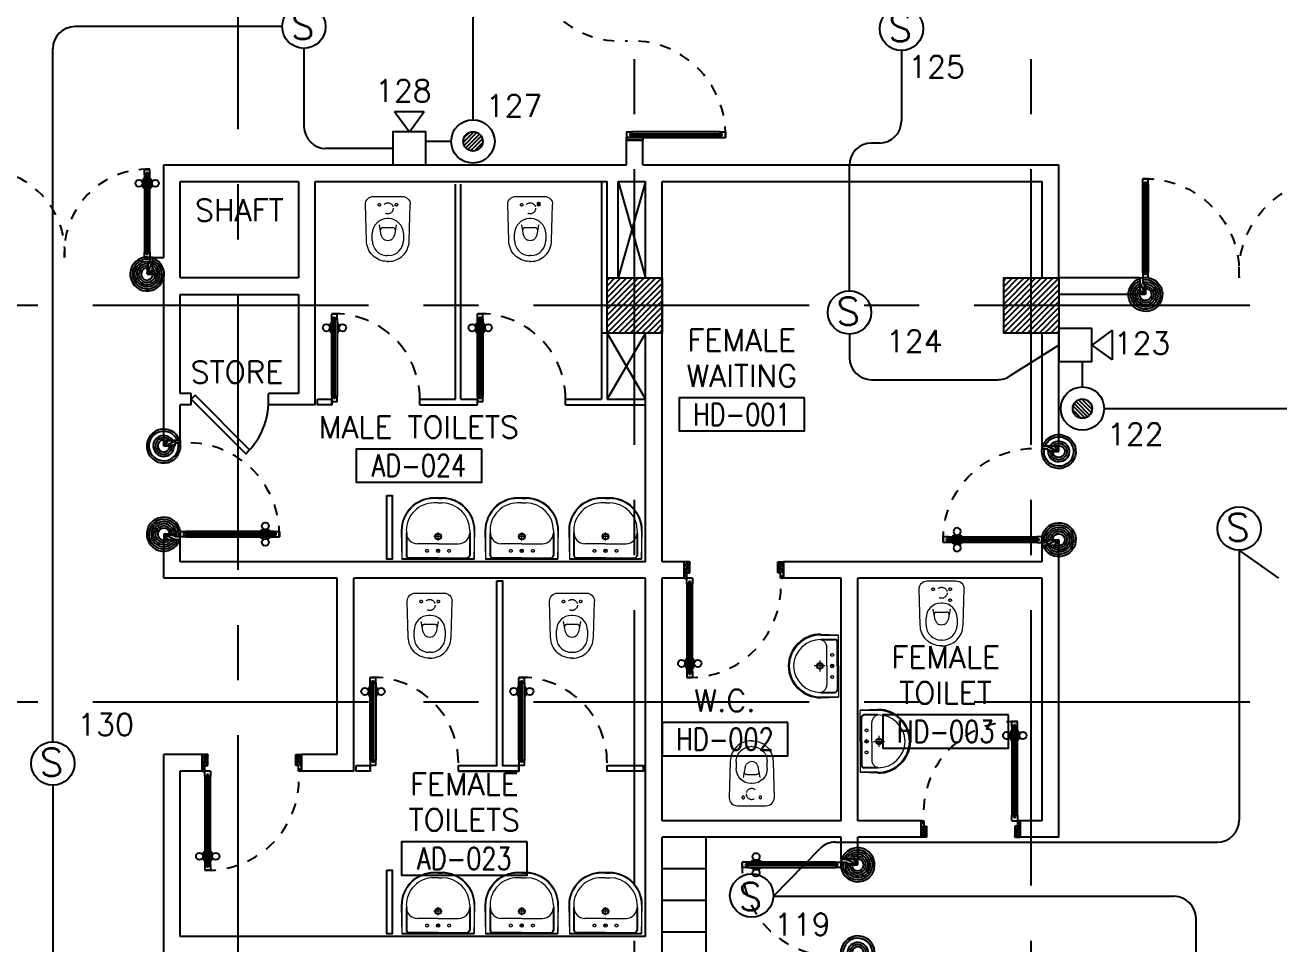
# Model space of a CAD drawing. Extents: x 0 to 93.3, y -13.5 to 76.8.
# Drawn here: x 57.49 to 68.87, y 14.01 to 22.34 of the extents above; entities that cross this region are included whole.
import ezdxf
from ezdxf.enums import TextEntityAlignment as Align

# ---------------------------------------------------------------- set-up
doc = ezdxf.new("R2010")
doc.units = 0
doc.header["$MEASUREMENT"] = 0
for name, pattern in [('CENTERX2', [4, 2.5, -0.5, 0.5, -0.5]), ('DASHED', [0.75, 0.5, -0.25]), ('HIDDEN', [0.375, 0.25, -0.125]), ('HIDDEN2', [0.1875, 0.125, -0.0625])]:
    doc.linetypes.add(name, pattern=pattern)
doc.layers.get('0').update_dxf_attribs({"color": 11, "linetype": 'CONTINUOUS'})
for name, color, linetype in [('A-JEERI', 11, 'CONTINUOUS'), ('AXES', 11, 'CENTERX2'), ('COL', 11, 'CONTINUOUS'), ('DIM', 11, 'CONTINUOUS'), ('DOOR', 11, 'CONTINUOUS'), ('DOOR-DIM', 11, 'CONTINUOUS'), ('E-FIRE', 4, 'CONTINUOUS'), ('E-WIRE', 4, 'CONTINUOUS'), ('EJ', 11, 'CONTINUOUS'), ('FIX', 11, 'CONTINUOUS'), ('HAT', 11, 'CONTINUOUS'), ('Locker', 11, 'CONTINUOUS'), ('PART', 11, 'CONTINUOUS'), ('RM-BOX', 11, 'CONTINUOUS'), ('RM-NAME', 11, 'CONTINUOUS'), ('RM-NO', 11, 'CONTINUOUS'), ('SHAFT', 11, 'CONTINUOUS'), ('TEXT', 11, 'CONTINUOUS'), ('WALL', 11, 'CONTINUOUS')]:
    doc.layers.add(name, color=color, linetype=linetype)
doc.styles.add('ROMANS', font='ROMANS.shx', dxfattribs={"width": 0.6})

# ---------------------------------------------------------------- blocks, each defined once
blk = doc.blocks.new('WC')
at = {"layer": 'FIX', "lineweight": 20}
for p, q in [((475, 141), (538, 141)), ((339, 5), (339, -5)), ((395, 76), (490, 60)), ((534, 24), (540, 0)), ((540, 0), (534, -24)), ((674, 5), (674, -5)), ((490, -60), (395, -76)), ((213, -204), (210, -204)), ((538, -141), (475, -141))]:
    blk.add_line(p, q, dxfattribs=at)
at = {"layer": 'FIX', "linetype": 'Continuous', "lineweight": 20}
blk.add_line((420, -47), (420, 45), dxfattribs=at)
at = {"layer": 'FIX', "lineweight": 20}
for points in [[(210, -204, -0.414214), (137, -131), (137, 0), (137, 131, -0.414214), (210, 204)], [(727, -5), (727, 5, 0.414214), (538, 194), (210, 204)], [(727, 5), (727, -5, -0.414214), (538, -194), (210, -204)]]:
    blk.add_lwpolyline(points, format="xyb", dxfattribs=at)
at = {"layer": 'FIX', "linetype": 'HIDDEN2', "lineweight": 20, "ltscale": 0.3}
blk.add_circle((245, 0), 49.8, dxfattribs=at)
at = {"layer": 'FIX', "linetype": 'HIDDEN', "lineweight": 20, "ltscale": 0.05}
for centre in [(213, 78), (213, -77)]:
    blk.add_circle(centre, 11.6, dxfattribs=at)
at = {"layer": 'FIX', "lineweight": 20}
for centre, radius, start, end in [((475, 5), 136, 90, 180), ((538, 5), 136, 360, 90), ((464, -18), 82, 51.0758, 71.504), ((473, -7), 68.2, 27.1532, 51.0758), ((475, -5), 136, 180, 270), ((464, 18), 82, 288.496, 308.9242), ((473, 7), 68.2, 308.9242, 332.8468), ((538, -5), 136, 270, 0)]:
    blk.add_arc(centre, radius, start, end, dxfattribs=at)
at = {"layer": 'FIX', "linetype": 'Continuous', "lineweight": 20}
for centre, start, end in [((443, 46), 88.3879, 182.3338), ((442, -46), 177.6662, 271.6121)]:
    blk.add_arc(centre, 22.3, start, end, dxfattribs=at)
blk = doc.blocks.new('A$C5C1537D1')
at = {"layer": 'DOOR', "color": 0, "linetype": 'ByBlock'}
for p, q in [((25, 900), (25, 950)), ((75, 950), (25, 950)), ((25, 950), (75, 950)), ((42, 900), (42, 920)), ((42, 920), (58, 920)), ((58, 900), (58, 920)), ((75, 900), (75, 950)), ((1525, 900), (1525, 950)), ((1525, 950), (1575, 950)), ((1575, 950), (1525, 950)), ((1542, 900), (1542, 920)), ((1558, 920), (1542, 920)), ((1558, 900), (1558, 920)), ((1575, 900), (1575, 950)), ((25, 900), (42, 900)), ((58, 900), (75, 900)), ((1509, 855), (1509, 790)), ((1518, 855), (1509, 855)), ((1518, 778), (1518, 868)), ((1525, 868), (1518, 868)), ((1518, 855), (1518, 790)), ((1542, 900), (1525, 900)), ((1575, 900), (1558, 900)), ((1575, 868), (1582, 868)), ((1582, 778), (1582, 868)), ((1582, 855), (1582, 790)), ((1582, 855), (1591, 855)), ((1591, 855), (1591, 790)), ((1518, 790), (1509, 790)), ((1525, 778), (1518, 778)), ((1575, 778), (1582, 778)), ((1582, 790), (1591, 790)), ((0, 150), (25, 150)), ((0, 0), (0, 150)), ((25, 200), (25, 150)), ((42, 200), (25, 200)), ((25, 150), (25, 100)), ((75, 150), (25, 150)), ((42, 180), (42, 200)), ((58, 180), (42, 180)), ((58, 200), (58, 180)), ((75, 200), (58, 200)), ((75, 150), (75, 200)), ((1525, 150), (1525, 200)), ((1525, 200), (1542, 200)), ((1525, 150), (1575, 150)), ((1542, 200), (1542, 180)), ((1542, 180), (1558, 180)), ((1558, 180), (1558, 200)), ((1558, 200), (1575, 200)), ((1575, 200), (1575, 150)), ((1575, 150), (1575, 100)), ((1600, 150), (1575, 150)), ((1600, 0), (1600, 150)), ((50, 0), (0, 0)), ((25, 100), (50, 100)), ((50, 100), (50, 0)), ((1575, 100), (1550, 100)), ((1550, 100), (1550, 0)), ((1550, 0), (1600, 0))]:
    blk.add_line(p, q, dxfattribs=at)
at = {"layer": 'DOOR', "linetype": 'ByBlock'}
for p, q in [((25, 200), (25, 900)), ((42, 200), (42, 900)), ((58, 200), (58, 900)), ((75, 900), (75, 200)), ((1525, 900), (1525, 200)), ((1542, 200), (1542, 900)), ((1558, 200), (1558, 900)), ((1575, 200), (1575, 900))]:
    blk.add_line(p, q, dxfattribs=at)
at = {"layer": 'DOOR', "color": 9, "linetype": 'ByBlock'}
for p, q in [((50, 0), (0, 114)), ((50, 0), (0, 40)), ((50, 0), (37, 100)), ((1550, 0), (1600, 114)), ((1550, 0), (1563, 100)), ((1550, 0), (1600, 40))]:
    blk.add_line(p, q, dxfattribs=at)
at = {"layer": 'DOOR', "color": 0, "linetype": 'ByBlock'}
for centre in [(1476, 823), (1624, 823)]:
    blk.add_circle(centre, 32.4, dxfattribs=at)
at = {"layer": 'DOOR', "linetype": 'HIDDEN', "ltscale": 0.5}
for centre, start, end in [((50, 199), 356.2751, 91.9062), ((1550, 199), 88.0938, 183.7249)]:
    blk.add_arc(centre, 752, start, end, dxfattribs=at)
at = {"layer": 'DOOR', "color": 9, "linetype": 'ByBlock'}
for centre, radius, start, end in [((50, 0), 154, 103.7142, 108.8947), ((50, 0), 134, 100.72, 111.8402), ((1550, 0), 134, 68.1598, 79.28), ((1550, 0), 154, 71.1053, 76.2858), ((50, 0), 114, 102.6226, 115.9162), ((50, 0), 94.4, 90, 121.9818), ((50, 0), 74.4, 90, 132.2236), ((50, 0), 54.4, 90, 156.7926), ((50, 0), 34.4, 90, 180), ((50, 0), 14.4, 90, 180), ((1550, 0), 94.4, 58.0182, 90), ((1550, 0), 74.4, 47.7764, 90), ((1550, 0), 54.4, 23.2074, 90), ((1550, 0), 34.4, 0, 90), ((1550, 0), 14.4, 0, 90), ((1550, 0), 114, 64.0838, 77.3774)]:
    blk.add_arc(centre, radius, start, end, dxfattribs=at)
at = {"layer": 'WALL', "linetype": 'ByBlock'}
for p, q in [((0, 150), (0, 0)), ((1600, 150), (1600, 0))]:
    blk.add_line(p, q, dxfattribs=at)
blk = doc.blocks.new('DOOR90')
at = {"layer": 'DOOR', "color": 7, "linetype": 'ByBlock'}
for p, q in [((-150, 0), (0, 0)), ((-150, 0), (-150, -25)), ((0, -50), (-114, 0)), ((0, -50), (-40, 0)), ((0, -50), (0, 0)), ((-1000, -25), (-1050, -25)), ((-1050, -75), (-1050, -25)), ((-1050, -25), (-1050, -75)), ((-1000, -75), (-1050, -75)), ((-1000, -42), (-1020, -42)), ((-1020, -42), (-1020, -58)), ((-1000, -58), (-1020, -58)), ((-1000, -25), (-1000, -42)), ((-1000, -58), (-1000, -75)), ((-878, -18), (-968, -18)), ((-968, -25), (-968, -18)), ((-968, -75), (-968, -82)), ((-878, -82), (-968, -82)), ((-955, -9), (-890, -9)), ((-955, -18), (-955, -9)), ((-955, -18), (-890, -18)), ((-955, -82), (-890, -82)), ((-955, -82), (-955, -91)), ((-955, -91), (-890, -91)), ((-890, -18), (-890, -9)), ((-890, -82), (-890, -91)), ((-878, -25), (-878, -18)), ((-878, -75), (-878, -82)), ((-200, -25), (-150, -25)), ((-200, -42), (-200, -25)), ((-180, -42), (-200, -42)), ((-200, -58), (-180, -58)), ((-200, -75), (-200, -58)), ((-150, -75), (-200, -75)), ((-180, -58), (-180, -42)), ((-150, -25), (-100, -25)), ((-150, -75), (-150, -25)), ((-100, -25), (-100, -50)), ((0, -50), (-100, -37)), ((-100, -50), (0, -50)), ((-150, -875), (-100, -875)), ((-150, -900), (-150, -875)), ((-150, -900), (0, -900)), ((0, -900), (-150, -900)), ((0, -850), (-114, -900)), ((-100, -875), (-100, -850)), ((0, -850), (-100, -863)), ((-100, -850), (0, -850)), ((0, -850), (-40, -900)), ((0, -850), (0, -900))]:
    blk.add_line(p, q, dxfattribs=at)
at = {"layer": 'DOOR', "linetype": 'ByBlock'}
for p, q in [((-200, -25), (-1000, -25)), ((-200, -42), (-1000, -42)), ((-200, -58), (-1000, -58)), ((-1000, -75), (-200, -75))]:
    blk.add_line(p, q, dxfattribs=at)
at = {"layer": 'DOOR', "color": 7, "linetype": 'ByBlock'}
for centre in [(-923, 24), (-923, -124)]:
    blk.add_circle(centre, 32.4, dxfattribs=at)
for centre, radius, start, end in [((0, -50), 154, 161.1053, 166.2858), ((0, -50), 94.4, 148.0182, 180), ((0, -50), 134, 158.1598, 169.28), ((0, -50), 114, 154.0838, 167.3774), ((0, -50), 74.4, 137.7764, 180), ((0, -50), 54.4, 113.2074, 180), ((0, -50), 34.4, 90, 180), ((0, -50), 14.4, 90, 180), ((0, -850), 154, 193.7142, 198.8947), ((0, -850), 134, 190.72, 201.8402), ((0, -850), 94.4, 180, 211.9818), ((0, -850), 74.4, 180, 222.2236), ((0, -850), 54.4, 180, 246.7926), ((0, -850), 34.4, 180, 270), ((0, -850), 14.4, 180, 270)]:
    blk.add_arc(centre, radius, start, end, dxfattribs=at)
at = {"layer": 'DOOR', "linetype": 'HIDDEN', "ltscale": 0.5}
blk.add_arc((-222, -50), 828, 178.2701, 275.003, dxfattribs=at)
blk = doc.blocks.new('RM2')
at = {"layer": 'RM-NAME', "style": 'ROMANS'}
blk.add_text('SHAFT', height=200, dxfattribs=at).set_placement((0, 0), align=Align.MIDDLE)
blk = doc.blocks.new('A$C272A55A0')
at = {"layer": 'DOOR', "color": 0, "linetype": 'ByBlock'}
for p, q in [((0, 900), (0, 1050)), ((50, 1050), (0, 1050)), ((50, 950), (50, 1050)), ((1750, 950), (1750, 1050)), ((1750, 1050), (1800, 1050)), ((1800, 1050), (1800, 900)), ((25, 950), (50, 950)), ((25, 900), (25, 950)), ((1775, 950), (1750, 950)), ((1775, 900), (1775, 950)), ((0, 900), (25, 900)), ((75, 900), (25, 900)), ((25, 850), (25, 900)), ((42, 850), (25, 850)), ((58, 870), (42, 870)), ((42, 870), (42, 850)), ((58, 850), (58, 870)), ((75, 850), (58, 850)), ((75, 900), (75, 850)), ((1725, 900), (1775, 900)), ((1725, 900), (1725, 850)), ((1725, 850), (1742, 850)), ((1742, 870), (1758, 870)), ((1742, 850), (1742, 870)), ((1758, 870), (1758, 850)), ((1758, 850), (1775, 850)), ((1800, 900), (1775, 900)), ((1775, 850), (1775, 900)), ((1718, 160), (1709, 160)), ((1709, 95), (1709, 160)), ((1725, 173), (1718, 173)), ((1718, 173), (1718, 83)), ((1718, 95), (1718, 160)), ((1775, 173), (1782, 173)), ((1782, 173), (1782, 83)), ((1782, 160), (1791, 160)), ((1782, 95), (1782, 160)), ((1791, 95), (1791, 160)), ((25, 50), (42, 50)), ((25, 50), (25, 0)), ((25, 0), (75, 0)), ((75, 0), (25, 0)), ((42, 50), (42, 30)), ((42, 30), (58, 30)), ((58, 50), (75, 50)), ((58, 50), (58, 30)), ((75, 50), (75, 0)), ((1718, 95), (1709, 95)), ((1725, 83), (1718, 83)), ((1742, 50), (1725, 50)), ((1725, 50), (1725, 0)), ((1775, 0), (1725, 0)), ((1725, 0), (1775, 0)), ((1742, 50), (1742, 30)), ((1758, 30), (1742, 30)), ((1775, 50), (1758, 50)), ((1758, 50), (1758, 30)), ((1775, 83), (1782, 83)), ((1775, 50), (1775, 0)), ((1782, 95), (1791, 95))]:
    blk.add_line(p, q, dxfattribs=at)
at = {"layer": 'DOOR', "color": 9, "linetype": 'ByBlock'}
for p, q in [((50, 1050), (0, 1010)), ((50, 1050), (0, 937)), ((50, 1050), (37, 950)), ((1750, 1050), (1800, 1010)), ((1750, 1050), (1800, 937)), ((1750, 1050), (1763, 950))]:
    blk.add_line(p, q, dxfattribs=at)
at = {"layer": 'DOOR', "linetype": 'ByBlock'}
for p, q in [((25, 850), (25, 50)), ((42, 850), (42, 50)), ((58, 850), (58, 50)), ((75, 50), (75, 850)), ((1725, 50), (1725, 850)), ((1742, 850), (1742, 50)), ((1758, 850), (1758, 50)), ((1775, 850), (1775, 50))]:
    blk.add_line(p, q, dxfattribs=at)
at = {"layer": 'DOOR', "color": 0, "linetype": 'ByBlock'}
for centre in [(1676, 128), (1824, 128)]:
    blk.add_circle(centre, 32.4, dxfattribs=at)
at = {"layer": 'DOOR', "color": 9, "linetype": 'ByBlock'}
for centre, radius, start, end in [((50, 1050), 54.4, 203.2074, 270), ((50, 1050), 34.4, 180, 270), ((50, 1050), 14.4, 180, 270), ((1750, 1050), 14.4, 270, 0), ((1750, 1050), 34.4, 270, 0), ((1750, 1050), 54.4, 270, 336.7926), ((50, 1050), 74.4, 227.7764, 270), ((50, 1050), 94.4, 238.0182, 270), ((50, 1050), 114, 244.0838, 257.3774), ((50, 1050), 134, 248.1598, 259.28), ((1750, 1050), 74.4, 270, 312.2236), ((1750, 1050), 94.4, 270, 301.9818), ((1750, 1050), 114, 282.6226, 295.9162), ((1750, 1050), 134, 280.72, 291.8402), ((50, 1050), 154, 251.1053, 256.2858), ((1750, 1050), 154, 283.7142, 288.8947)]:
    blk.add_arc(centre, radius, start, end, dxfattribs=at)
at = {"layer": 'DOOR', "linetype": 'HIDDEN', "ltscale": 0.5}
for centre, start, end in [((50, 851), 268.3174, 3.2965), ((1750, 851), 176.7035, 271.6826)]:
    blk.add_arc(centre, 851, start, end, dxfattribs=at)
at = {"layer": 'WALL', "linetype": 'ByBlock'}
blk.add_line((1800, 900), (1800, 1050), dxfattribs=at)
blk = doc.blocks.new('RM1')
at = {"layer": 'RM-BOX'}
blk.add_lwpolyline([(570, -200), (-570, -200), (-570, -500), (570, -500)], close=True, dxfattribs=at)
at = {"layer": 'RM-NAME', "style": 'ROMANS'}
for tag, p in [('ROOMNAME1', (0, 324)), ('ROOMNAME2', (0, 0))]:
    blk.add_attdef(tag, text='', height=200, dxfattribs=at).set_placement(p, align=Align.MIDDLE)
at = {"layer": 'RM-NO', "style": 'ROMANS', "width": 0.8}
blk.add_attdef('ROOMNO', text='', height=200, dxfattribs=at).set_placement((0, -350), align=Align.MIDDLE)
blk = doc.blocks.new('COL50')
at = {"layer": 'COL'}
blk.add_lwpolyline([(-250, 250), (-250, -250), (250, -250), (250, 250)], close=True, dxfattribs=at)
blk = doc.blocks.new('*X68')
at = {"color": 0}
for p, q in [((235125, 25061), (235625, 25561)), ((235129, 25118), (235572, 25561)), ((235129, 25171), (235519, 25561)), ((235129, 25224), (235466, 25561)), ((235129, 25277), (235413, 25561)), ((235129, 25330), (235360, 25561)), ((235129, 25383), (235307, 25561)), ((235129, 25436), (235254, 25561)), ((235129, 25489), (235200, 25561)), ((235129, 25542), (235147, 25561)), ((235178, 25061), (235629, 25512)), ((235231, 25061), (235629, 25459)), ((235284, 25061), (235629, 25406)), ((235337, 25061), (235629, 25353)), ((235390, 25061), (235629, 25300)), ((235443, 25061), (235629, 25247)), ((235496, 25061), (235629, 25194)), ((235549, 25061), (235629, 25141)), ((235602, 25061), (235629, 25088))]:
    blk.add_line(p, q, dxfattribs=at)
blk = doc.blocks.new('LAV1')
at = {"layer": 'FIX', "linetype": 'DASHED', "lineweight": 20, "ltscale": 0.05}
for p, q in [((0, 170), (0, 270)), ((0, 170), (0, 270)), ((50, 220), (-50, 220))]:
    blk.add_line(p, q, dxfattribs=at)
at = {"layer": 'FIX', "linetype": 'ByBlock', "ltscale": 0.3}
for p, q in [((-287, 210), (-280, 50)), ((-240, 210), (-240, 85)), ((240, 210), (240, 85)), ((287, 210), (280, 50)), ((0, 60), (-215, 60)), ((0, 60), (215, 60))]:
    blk.add_line(p, q, dxfattribs=at)
at = {"layer": 'FIX', "linetype": 'Continuous', "lineweight": 20}
for p, q in [((-280, 210), (-280, 50)), ((0, 155), (-170, 155)), ((0, 155), (170, 155)), ((280, 210), (280, 50)), ((0, 50), (-280, 50)), ((0, 50), (-247, 50)), ((0, 50), (280, 50)), ((0, 50), (247, 50))]:
    blk.add_line(p, q, dxfattribs=at)
at = {"layer": 'FIX', "lineweight": 20}
for p, q in [((0, 92), (0, 123)), ((16, 107), (-15, 107))]:
    blk.add_line(p, q, dxfattribs=at)
for centre, radius in [((0, 220), 29.5), ((0, 220), 22.5), ((0, 107), 15.5)]:
    blk.add_circle(centre, radius, dxfattribs=at)
at = {"layer": 'FIX', "linetype": 'HIDDEN', "lineweight": 20, "ltscale": 0.05}
for centre in [(-100, 107), (100, 107)]:
    blk.add_circle(centre, 12.4, dxfattribs=at)
at = {"layer": 'FIX', "linetype": 'ByBlock', "ltscale": 0.3}
for centre, radius, start, end in [((5, 212), 292, 90.9964, 180.3903), ((-5, 212), 292, 359.6097, 89.0036), ((-215, 85), 25, 180, 270), ((215, 85), 25, 270, 0)]:
    blk.add_arc(centre, radius, start, end, dxfattribs=at)
at = {"layer": 'FIX', "linetype": 'Continuous', "lineweight": 20}
for centre, radius, start, end in [((5, 212), 285, 91.0202, 180.4), ((5, 212), 245, 91.1813, 180.4657), ((-5, 212), 285, 359.6, 88.9798), ((-5, 212), 245, 359.5343, 88.8187), ((-170, 225), 70, 180, 270), ((170, 225), 70, 270, 0)]:
    blk.add_arc(centre, radius, start, end, dxfattribs=at)
blk = doc.blocks.new('*X67')
at = {"color": 0}
for p, q in [((238729, 25112), (239178, 25561)), ((238729, 25165), (239125, 25561)), ((238729, 25218), (239072, 25561)), ((238729, 25271), (239019, 25561)), ((238729, 25324), (238966, 25561)), ((238729, 25377), (238913, 25561)), ((238729, 25430), (238860, 25561)), ((238729, 25483), (238807, 25561)), ((238729, 25536), (238754, 25561)), ((238729, 25059), (239229, 25559)), ((238784, 25061), (239229, 25506)), ((238837, 25061), (239229, 25452)), ((238890, 25061), (239229, 25399)), ((238943, 25061), (239229, 25346)), ((238996, 25061), (239229, 25293)), ((239049, 25061), (239229, 25240)), ((239102, 25061), (239229, 25187)), ((239155, 25061), (239229, 25134)), ((239208, 25061), (239229, 25081))]:
    blk.add_line(p, q, dxfattribs=at)
blk = doc.blocks.new('LAV-003')
at = {"layer": 'FIX', "linetype": 'ByBlock'}
blk.add_line((-328, -25), (328, -25), dxfattribs=at)
at = {"layer": 'FIX', "linetype": 'Continuous', "lineweight": 20}
for p, q in [((-328, -285), (-328, -25)), ((328, -285), (328, -25)), ((0, -165), (-187, -165)), ((0, -165), (187, -165)), ((-288, -285), (-288, -265)), ((287, -285), (287, -265)), ((0, -535), (-38, -535)), ((0, -535), (38, -535)), ((0, -575), (-38, -575)), ((0, -575), (38, -575))]:
    blk.add_line(p, q, dxfattribs=at)
at = {"layer": 'FIX', "linetype": 'ByBlock', "ltscale": 0.3}
for p, q in [((-288, -265), (-288, -60)), ((0, -35), (-262, -35)), ((0, -35), (262, -35)), ((287, -265), (287, -60))]:
    blk.add_line(p, q, dxfattribs=at)
at = {"layer": 'FIX', "lineweight": 20}
for p, q in [((-16, -101), (15, -101)), ((0, -85), (0, -116))]:
    blk.add_line(p, q, dxfattribs=at)
at = {"layer": 'FIX', "linetype": 'DASHED', "lineweight": 20, "ltscale": 0.04}
for p, q in [((0, -194), (0, -266)), ((-36, -230), (37, -230))]:
    blk.add_line(p, q, dxfattribs=at)
at = {"layer": 'FIX', "linetype": 'Continuous', "lineweight": 20}
blk.add_lwpolyline([(295, -25), (0, -25), (-328, -25), (-334, -285, 0.414214), (-38, -582), (0, -582), (38, -582, 0.414214), (334, -285), (328, -25), (0, -25)], format="xyb", dxfattribs=at)
at = {"layer": 'FIX', "linetype": 'HIDDEN', "lineweight": 20, "ltscale": 0.05}
for centre in [(-100, -101), (100, -101)]:
    blk.add_circle(centre, 12.4, dxfattribs=at)
at = {"layer": 'FIX', "lineweight": 20}
for centre, radius in [((0, -101), 15.5), ((0, -230), 29.5), ((0, -230), 22.5)]:
    blk.add_circle(centre, radius, dxfattribs=at)
at = {"layer": 'FIX', "linetype": 'ByBlock', "ltscale": 0.3}
for centre, start, end in [((-262, -60), 90, 180), ((262, -60), 0, 90)]:
    blk.add_arc(centre, 25, start, end, dxfattribs=at)
at = {"layer": 'FIX', "linetype": 'Continuous', "lineweight": 20}
for centre, radius, start, end in [((-187, -265), 100, 90, 180), ((187, -265), 100, 0, 90), ((-38, -285), 290, 180, 270), ((-38, -285), 250, 180, 270), ((38, -285), 290, 270, 0), ((38, -285), 250, 270, 0)]:
    blk.add_arc(centre, radius, start, end, dxfattribs=at)
blk = doc.blocks.new('fe-door')
at = {"layer": 'DOOR', "color": 0, "linetype": 'ByBlock'}
for p, q in [((-900, 1775), (-900, 1725)), ((-900, 1725), (-900, 1775)), ((-850, 1775), (-900, 1775)), ((-850, 1725), (-900, 1725)), ((-870, 1758), (-870, 1742)), ((-850, 1758), (-870, 1758)), ((-850, 1742), (-870, 1742)), ((-850, 1775), (-850, 1758)), ((-850, 1742), (-850, 1725)), ((-818, 1775), (-818, 1782)), ((-728, 1782), (-818, 1782)), ((-818, 1725), (-818, 1718)), ((-728, 1718), (-818, 1718)), ((-805, 1782), (-805, 1791)), ((-805, 1791), (-740, 1791)), ((-805, 1782), (-740, 1782)), ((-805, 1718), (-805, 1709)), ((-805, 1718), (-740, 1718)), ((-805, 1709), (-740, 1709)), ((-740, 1782), (-740, 1791)), ((-740, 1718), (-740, 1709)), ((-728, 1775), (-728, 1782)), ((-728, 1725), (-728, 1718)), ((-50, 1758), (-50, 1775)), ((-50, 1775), (0, 1775)), ((-30, 1758), (-50, 1758)), ((-50, 1725), (-50, 1742)), ((-50, 1742), (-30, 1742)), ((0, 1725), (-50, 1725)), ((-30, 1742), (-30, 1758)), ((150, 1800), (0, 1800)), ((0, 1800), (0, 1775)), ((0, 1725), (0, 1775)), ((0, 1775), (150, 1775)), ((150, 1775), (150, 1800)), ((0, 75), (0, 25)), ((0, 75), (50, 75)), ((0, 0), (0, 25)), ((0, 25), (50, 25)), ((150, 25), (0, 25)), ((0, 0), (150, 0)), ((30, 58), (30, 42)), ((50, 58), (30, 58)), ((30, 42), (50, 42)), ((50, 75), (50, 58)), ((50, 42), (50, 25)), ((150, 25), (150, 0)), ((850, 58), (850, 75)), ((850, 75), (900, 75)), ((850, 58), (870, 58)), ((850, 25), (850, 42)), ((850, 42), (870, 42)), ((850, 25), (900, 25)), ((870, 42), (870, 58)), ((900, 25), (900, 75)), ((900, 75), (900, 25))]:
    blk.add_line(p, q, dxfattribs=at)
at = {"layer": 'DOOR', "linetype": 'ByBlock'}
for p, q in [((-50, 1775), (-850, 1775)), ((-50, 1758), (-850, 1758)), ((-50, 1742), (-850, 1742)), ((-850, 1725), (-50, 1725)), ((850, 75), (50, 75)), ((50, 58), (850, 58)), ((50, 42), (850, 42)), ((50, 25), (850, 25))]:
    blk.add_line(p, q, dxfattribs=at)
at = {"layer": 'DOOR', "color": 0, "linetype": 'ByBlock'}
for centre in [(-773, 1824), (-773, 1676)]:
    blk.add_circle(centre, 32.4, dxfattribs=at)
at = {"layer": 'DOOR', "linetype": 'HIDDEN', "ltscale": 0.5}
for centre, start, end in [((-49, 1750), 178.3174, 273.2965), ((49, 50), 358.3174, 93.2965)]:
    blk.add_arc(centre, 851, start, end, dxfattribs=at)
at = {"layer": 'WALL'}
for p, q in [((0, 1800), (150, 1800)), ((0, 0), (150, 0))]:
    blk.add_line(p, q, dxfattribs=at)
at = {"layer": 'WALL', "linetype": 'ByBlock'}
blk.add_line((0, 1800), (150, 1800), dxfattribs=at)
blk = doc.blocks.new('S')
at = {"layer": 'E-FIRE'}
blk.add_circle((0, 0), 197, dxfattribs=at)
at = {"layer": 'E-FIRE', "color": 3, "style": 'ROMANS'}
blk.add_text('S', height=250, dxfattribs=at).set_placement((-119, -115))
blk = doc.blocks.new('MCP')
at = {"color": 1}
for p, q in [((-88, -9), (9, 88)), ((-82, 33), (-33, 82)), ((-80, -36), (36, 80)), ((-66, -58), (58, 66)), ((-47, -74), (74, 47)), ((-23, -85), (85, 23)), ((10, -88), (88, -10))]:
    blk.add_line(p, q, dxfattribs=at)
at = {"layer": 'E-FIRE'}
blk.add_circle((0, 0), 197, dxfattribs=at)
at = {"layer": 'E-FIRE', "color": 4}
blk.add_circle((0, 0), 88.1, dxfattribs=at)
blk = doc.blocks.new('ES')
at = {"layer": 'E-FIRE'}
blk.add_line((-135, 485), (134, 485), dxfattribs=at)
for points in [[(-135, 485), (0, 300)], [(0, 300), (0, 300), (134, 485)]]:
    blk.add_lwpolyline(points, dxfattribs=at)
blk.add_lwpolyline([(-150, 0), (150, 0), (150, 300), (-150, 300)], close=True, dxfattribs=at)

msp = doc.modelspace()

# ---------------------------------------------------------------- linework, layer by layer
at = {"layer": 'AXES'}
for p, q in [((63.0195, -1.4643), (63.0195, 76.0748)), ((66.6195, -1.4643), (66.6195, 76.0748)), ((59.4195, 5.4), (59.4195, 64.22)), ((92.6023, 19.8), (22.7795, 19.8)), ((92.6023, 16.2), (22.7795, 16.2))]:
    msp.add_line(p, q, dxfattribs=at)
at = {"layer": 'DOOR', "linetype": 'ByBlock'}
for p, q in [((60.2695, 19.725), (60.3195, 19.725)), ((60.3195, 19.725), (60.2695, 19.725)), ((60.2695, 19.675), (60.2695, 19.725)), ((60.2865, 19.695), (60.3025, 19.695)), ((60.2865, 19.675), (60.2865, 19.695)), ((60.3025, 19.675), (60.3025, 19.695)), ((60.3195, 19.675), (60.3195, 19.725)), ((61.5926, 19.725), (61.6426, 19.725)), ((61.6426, 19.725), (61.5926, 19.725)), ((61.5926, 19.675), (61.5926, 19.725)), ((61.6096, 19.695), (61.6256, 19.695)), ((61.6096, 19.675), (61.6096, 19.695)), ((61.6256, 19.675), (61.6256, 19.695)), ((61.6426, 19.675), (61.6426, 19.725)), ((60.2623, 19.63), (60.2533, 19.63)), ((60.2533, 19.63), (60.2533, 19.5652)), ((60.2695, 19.6426), (60.2623, 19.6426)), ((60.2623, 19.5526), (60.2623, 19.6426)), ((60.2623, 19.63), (60.2623, 19.5652)), ((60.2695, 18.975), (60.2695, 19.675)), ((60.2695, 19.675), (60.2865, 19.675)), ((60.2865, 18.975), (60.2865, 19.675)), ((60.3025, 18.975), (60.3025, 19.675)), ((60.3025, 19.675), (60.3195, 19.675)), ((60.3195, 19.675), (60.3195, 18.975)), ((60.3195, 19.6426), (60.3267, 19.6426)), ((60.3267, 19.5526), (60.3267, 19.6426)), ((60.3267, 19.63), (60.3357, 19.63)), ((60.3267, 19.63), (60.3267, 19.5652)), ((60.3357, 19.63), (60.3357, 19.5652)), ((61.5854, 19.63), (61.5764, 19.63)), ((61.5764, 19.63), (61.5764, 19.5652)), ((61.5926, 19.6426), (61.5854, 19.6426)), ((61.5854, 19.5526), (61.5854, 19.6426)), ((61.5854, 19.63), (61.5854, 19.5652)), ((61.5926, 18.975), (61.5926, 19.675)), ((61.5926, 19.675), (61.6096, 19.675)), ((61.6096, 18.975), (61.6096, 19.675)), ((61.6256, 18.975), (61.6256, 19.675)), ((61.6256, 19.675), (61.6426, 19.675)), ((61.6426, 19.675), (61.6426, 18.975)), ((61.6426, 19.6426), (61.6498, 19.6426)), ((61.6498, 19.5526), (61.6498, 19.6426)), ((61.6498, 19.63), (61.6588, 19.63)), ((61.6498, 19.63), (61.6498, 19.5652)), ((61.6588, 19.63), (61.6588, 19.5652)), ((60.2623, 19.5652), (60.2533, 19.5652)), ((60.2695, 19.5526), (60.2623, 19.5526)), ((60.3195, 19.5526), (60.3267, 19.5526)), ((60.3267, 19.5652), (60.3357, 19.5652)), ((61.5854, 19.5652), (61.5764, 19.5652)), ((61.5926, 19.5526), (61.5854, 19.5526)), ((61.6426, 19.5526), (61.6498, 19.5526)), ((61.6498, 19.5652), (61.6588, 19.5652)), ((60.2695, 18.975), (60.2695, 18.925)), ((60.2865, 18.975), (60.2695, 18.975)), ((60.3195, 18.925), (60.2695, 18.925)), ((60.2865, 18.955), (60.2865, 18.975)), ((60.3025, 18.955), (60.2865, 18.955)), ((60.3025, 18.975), (60.3025, 18.955)), ((60.3195, 18.975), (60.3025, 18.975)), ((60.3195, 18.925), (60.3195, 18.975)), ((61.5926, 18.975), (61.5926, 18.925)), ((61.6096, 18.975), (61.5926, 18.975)), ((61.6426, 18.925), (61.5926, 18.925)), ((61.6096, 18.955), (61.6096, 18.975)), ((61.6256, 18.955), (61.6096, 18.955)), ((61.6256, 18.975), (61.6256, 18.955)), ((61.6426, 18.975), (61.6256, 18.975)), ((61.6426, 18.925), (61.6426, 18.975)), ((60.6195, 16.425), (60.6695, 16.425)), ((60.6695, 16.425), (60.6195, 16.425)), ((60.6195, 16.375), (60.6195, 16.425)), ((60.6365, 16.395), (60.6525, 16.395)), ((60.6365, 16.375), (60.6365, 16.395)), ((60.6525, 16.375), (60.6525, 16.395)), ((60.6695, 16.375), (60.6695, 16.425)), ((61.9695, 16.425), (62.0195, 16.425)), ((62.0195, 16.425), (61.9695, 16.425)), ((61.9695, 16.375), (61.9695, 16.425)), ((61.9865, 16.395), (62.0025, 16.395)), ((61.9865, 16.375), (61.9865, 16.395)), ((62.0025, 16.375), (62.0025, 16.395)), ((62.0195, 16.375), (62.0195, 16.425)), ((60.6123, 16.33), (60.6033, 16.33)), ((60.6033, 16.33), (60.6033, 16.2652)), ((60.6195, 16.3426), (60.6123, 16.3426)), ((60.6123, 16.2526), (60.6123, 16.3426)), ((60.6123, 16.33), (60.6123, 16.2652)), ((60.6195, 15.675), (60.6195, 16.375)), ((60.6195, 16.375), (60.6365, 16.375)), ((60.6365, 15.675), (60.6365, 16.375)), ((60.6525, 15.675), (60.6525, 16.375)), ((60.6525, 16.375), (60.6695, 16.375)), ((60.6695, 16.375), (60.6695, 15.675)), ((60.6695, 16.3426), (60.6767, 16.3426)), ((60.6767, 16.2526), (60.6767, 16.3426)), ((60.6767, 16.33), (60.6857, 16.33)), ((60.6767, 16.33), (60.6767, 16.2652)), ((60.6857, 16.33), (60.6857, 16.2652)), ((61.9623, 16.33), (61.9533, 16.33)), ((61.9533, 16.33), (61.9533, 16.2652)), ((61.9695, 16.3426), (61.9623, 16.3426)), ((61.9623, 16.2526), (61.9623, 16.3426)), ((61.9623, 16.33), (61.9623, 16.2652)), ((61.9695, 15.675), (61.9695, 16.375)), ((61.9695, 16.375), (61.9865, 16.375)), ((61.9865, 15.675), (61.9865, 16.375)), ((62.0025, 15.675), (62.0025, 16.375)), ((62.0025, 16.375), (62.0195, 16.375)), ((62.0195, 16.375), (62.0195, 15.675)), ((62.0195, 16.3426), (62.0267, 16.3426)), ((62.0267, 16.2526), (62.0267, 16.3426)), ((62.0267, 16.33), (62.0357, 16.33)), ((62.0267, 16.33), (62.0267, 16.2652)), ((62.0357, 16.33), (62.0357, 16.2652)), ((60.6123, 16.2652), (60.6033, 16.2652)), ((60.6195, 16.2526), (60.6123, 16.2526)), ((60.6695, 16.2526), (60.6767, 16.2526)), ((60.6767, 16.2652), (60.6857, 16.2652)), ((61.9623, 16.2652), (61.9533, 16.2652)), ((61.9695, 16.2526), (61.9623, 16.2526)), ((62.0195, 16.2526), (62.0267, 16.2526)), ((62.0267, 16.2652), (62.0357, 16.2652)), ((60.6195, 15.675), (60.6195, 15.625)), ((60.6365, 15.675), (60.6195, 15.675)), ((60.6695, 15.625), (60.6195, 15.625)), ((60.6365, 15.655), (60.6365, 15.675)), ((60.6525, 15.655), (60.6365, 15.655)), ((60.6525, 15.675), (60.6525, 15.655)), ((60.6695, 15.675), (60.6525, 15.675)), ((60.6695, 15.625), (60.6695, 15.675)), ((61.9695, 15.675), (61.9695, 15.625)), ((61.9865, 15.675), (61.9695, 15.675)), ((62.0195, 15.625), (61.9695, 15.625)), ((61.9865, 15.655), (61.9865, 15.675)), ((62.0025, 15.655), (61.9865, 15.655)), ((62.0025, 15.675), (62.0025, 15.655)), ((62.0195, 15.675), (62.0025, 15.675)), ((62.0195, 15.625), (62.0195, 15.675))]:
    msp.add_line(p, q, dxfattribs=at)
at = {"layer": 'DOOR'}
for p, q in [((59.0299, 18.9854), (58.9945, 18.95)), ((58.9945, 18.95), (59.4895, 18.455)), ((59.5249, 18.4904), (59.0299, 18.9854)), ((59.4895, 18.455), (59.5249, 18.4904))]:
    msp.add_line(p, q, dxfattribs=at)
at = {"layer": 'DOOR', "linetype": 'ByBlock'}
for centre in [(60.221, 19.5976), (60.3681, 19.5976), (61.5441, 19.5976), (61.6912, 19.5976), (60.571, 16.2976), (60.7181, 16.2976), (61.921, 16.2976), (62.0681, 16.2976)]:
    msp.add_circle(centre, 0.0324, dxfattribs=at)
at = {"layer": 'DOOR', "linetype": 'HIDDEN', "ltscale": 0.5}
for centre in [(60.2945, 18.9504), (61.6176, 18.9504), (60.6445, 15.6504), (61.9945, 15.6504)]:
    msp.add_arc(centre, 0.775, 359.97019, 91.84857, dxfattribs=at)
at = {"layer": 'DOOR'}
msp.add_arc((59.0549, 18.925), 0.6401, 312.76214, 357.76185, dxfattribs=at)
at = {"layer": 'E-FIRE'}
msp.add_ellipse((64.082, 14.4467), major_axis=(0.1394, 0.1394), ratio=1, start_param=5.497787143753954, end_param=11.78097245093354, dxfattribs=at)
at = {"layer": 'E-WIRE'}
for p, q in [((61.552, 22.9206), (61.552, 21.4863)), ((59.8208, 22.3302), (57.938, 22.3302)), ((57.738, 15.8412), (57.738, 22.1302)), ((60.0178, 22.1331), (60.0178, 21.425)), ((65.4411, 22.1138), (65.4411, 21.4737)), ((60.8249, 21.225), (60.2178, 21.225)), ((65.2411, 21.2737), (65.1689, 21.2737)), ((64.9689, 19.9345), (64.9689, 21.0737)), ((64.9689, 19.5403), (64.9689, 19.3265)), ((66.8695, 19.4414), (66.4213, 19.1575)), ((67.2808, 18.8643), (70.8749, 18.8643)), ((68.507, 17.5789), (68.507, 15.1306)), ((68.8676, 17.3269), (68.507, 17.5789)), ((57.738, 15.447), (57.738, 13.3831)), ((64.8427, 14.9306), (68.307, 14.9306)), ((64.279, 14.4389), (64.6995, 14.8702)), ((64.279, 14.4389), (67.9151, 14.4389)), ((68.1151, 12.2892), (68.1151, 14.2389))]:
    msp.add_line(p, q, dxfattribs=at)
at = {"layer": 'E-WIRE', "color": 4}
for p, q in [((61.3549, 21.2892), (61.1249, 21.2892)), ((67.0837, 19.0614), (67.0837, 19.2914)), ((65.1689, 19.1265), (66.3143, 19.1265))]:
    msp.add_line(p, q, dxfattribs=at)
at = {"layer": 'E-WIRE'}
for centre, start, end in [((57.938, 22.1302), 90, 180), ((60.2178, 21.425), 180, 270), ((65.2411, 21.4737), 270, 0), ((65.1689, 21.0737), 90, 180), ((65.1689, 19.3265), 180, 270), ((66.3143, 19.3265), 270, 302.35259), ((68.307, 15.1306), 270, 0), ((64.8427, 14.7306), 90, 135.72256), ((67.9151, 14.2389), 0, 90)]:
    msp.add_arc(centre, 0.2, start, end, dxfattribs=at)
at = {"layer": 'FIX', "color": 1, "linetype": 'HIDDEN', "lineweight": 20, "ltscale": 0.05}
for centre in [(62.1485, 20.7258), (65.8835, 17.1258)]:
    msp.add_circle(centre, 0.0116, dxfattribs=at)
at = {"layer": 'FIX', "color": 32, "linetype": 'HIDDEN', "lineweight": 20, "ltscale": 0.05}
for centre in [(61.335, 17.5739), (62.855, 17.5739)]:
    msp.add_circle(centre, 0.0124, dxfattribs=at)
at = {"layer": 'Locker'}
for p, q in [((63.6695, 12.85), (63.6695, 14.975)), ((63.6695, 14.6875), (63.2695, 14.6875)), ((63.6695, 14.4), (63.2695, 14.4)), ((63.6695, 14.1125), (63.2695, 14.1125))]:
    msp.add_line(p, q, dxfattribs=at)
at = {"layer": 'PART'}
for p, q in [((61.3926, 18.95), (61.3926, 20.902)), ((61.4426, 18.95), (61.4426, 20.902)), ((62.7195, 20.925), (62.7195, 19.55)), ((62.7195, 19.55), (62.7195, 18.95)), ((62.7695, 19.55), (62.7195, 19.55)), ((62.7695, 19.55), (62.7695, 18.95)), ((60.2695, 18.9), (60.2695, 18.95)), ((61.0695, 18.95), (61.3926, 18.95)), ((61.0695, 18.9), (61.0695, 18.95)), ((61.0695, 18.9), (61.5926, 18.9)), ((61.4426, 18.95), (61.5926, 18.95)), ((61.5926, 18.9), (61.5926, 18.95)), ((62.3926, 18.95), (62.7195, 18.95)), ((62.3926, 18.9), (62.3926, 18.95)), ((62.3926, 18.9), (63.1195, 18.9)), ((62.7695, 18.95), (63.1195, 18.95)), ((60.7695, 18.075), (60.8195, 18.075)), ((60.6195, 15.575), (60.6195, 15.625)), ((61.4195, 15.625), (61.7695, 15.625)), ((61.4195, 15.575), (61.4195, 15.625)), ((61.8195, 15.625), (61.9695, 15.625)), ((61.9695, 15.575), (61.9695, 15.625)), ((62.7695, 15.575), (62.7695, 15.625)), ((61.4195, 15.575), (61.9695, 15.575))]:
    msp.add_line(p, q, dxfattribs=at)
for points in [[(60.1422, 18.95), (60.2695, 18.95), (60.2695, 18.9), (60.1422, 18.9)], [(60.7695, 18.075), (60.8195, 18.075), (60.8195, 17.498), (60.7695, 17.498)], [(61.7695, 17.302), (61.8195, 17.302), (61.8195, 15.625), (61.9695, 15.625), (61.9695, 15.575), (61.4195, 15.575), (61.4195, 15.625), (61.7695, 15.625)], [(60.4925, 15.625), (60.6195, 15.625), (60.6195, 15.575), (60.4925, 15.575)], [(62.7695, 15.625), (63.0965, 15.625), (63.0965, 15.575), (62.7695, 15.575)], [(60.7695, 14.675), (60.8195, 14.675), (60.8195, 14.098), (60.7695, 14.098)]]:
    msp.add_lwpolyline(points, close=True, dxfattribs=at)
at = {"layer": 'SHAFT'}
for p, q in [((62.8695, 20.925), (63.1195, 20.05)), ((63.1195, 20.925), (62.8695, 20.05)), ((62.7695, 19.55), (63.1195, 18.95)), ((63.1195, 19.55), (62.7695, 18.95))]:
    msp.add_line(p, q, dxfattribs=at)
at = {"layer": 'WALL'}
for p, q in [((62.9445, 21.075), (62.9445, 21.3)), ((63.0945, 21.3), (62.9445, 21.3)), ((63.0945, 21.075), (63.0945, 21.3)), ((58.7445, 21.075), (62.9445, 21.075)), ((58.7445, 20.2352), (58.7445, 21.075)), ((63.0945, 21.075), (66.8695, 21.075)), ((66.8695, 20.05), (66.8695, 21.075)), ((58.7445, 20.9), (58.7445, 20.925)), ((58.8945, 20.9), (58.8945, 20.925)), ((58.8945, 20.925), (59.9695, 20.925)), ((58.8945, 20.05), (58.8945, 20.9)), ((59.9695, 20.925), (59.9695, 20.05)), ((60.1195, 20.925), (62.7695, 20.925)), ((60.1195, 18.9), (60.1195, 20.925)), ((62.7695, 20.05), (62.7695, 20.925)), ((62.8695, 20.05), (62.8695, 20.925)), ((62.8695, 20.925), (63.1195, 20.925)), ((63.1195, 20.05), (63.1195, 20.925)), ((63.2695, 17.475), (63.2695, 20.925)), ((63.2695, 20.925), (66.7195, 20.925)), ((66.7195, 20.05), (66.7195, 20.925)), ((58.6445, 20.2352), (58.7445, 20.2352)), ((58.6445, 20.0852), (58.6445, 20.2352)), ((58.6445, 20.0852), (58.7445, 20.0852)), ((58.7445, 18.575), (58.7445, 20.0852)), ((59.9695, 20.05), (58.8945, 20.05)), ((67.6065, 20.05), (66.8695, 20.05)), ((67.6065, 20.05), (67.6065, 19.9)), ((58.8945, 19.9), (59.9695, 19.9)), ((58.8945, 19), (58.8945, 19.9)), ((59.9695, 19.9), (59.9695, 19)), ((67.6065, 19.9), (66.8695, 19.9)), ((63.1195, 17.475), (63.1195, 19.55)), ((66.7195, 18.525), (66.7195, 19.55)), ((66.8695, 18.525), (66.8695, 19.55)), ((58.9945, 19), (58.8945, 19)), ((58.9945, 18.9), (58.8945, 18.9)), ((58.8945, 18.575), (58.8945, 18.9)), ((58.9945, 18.9), (58.9945, 19)), ((59.6945, 18.9), (59.6945, 19)), ((59.9695, 19), (59.6945, 19)), ((60.1195, 18.9), (59.6945, 18.9)), ((58.8945, 18.575), (58.7445, 18.575)), ((66.7195, 18.525), (66.8695, 18.525)), ((58.8945, 17.675), (58.7445, 17.675)), ((58.7445, 17.325), (58.7445, 17.675)), ((58.8945, 17.475), (58.8945, 17.675)), ((66.7195, 17.475), (66.7195, 17.625)), ((66.7195, 17.625), (66.8695, 17.625)), ((66.8695, 14.975), (66.8695, 17.625)), ((63.1195, 17.475), (58.8945, 17.475)), ((63.4695, 17.475), (63.2695, 17.475)), ((63.4695, 17.325), (63.4695, 17.475)), ((66.7195, 17.475), (64.3695, 17.475)), ((64.3695, 17.325), (64.3695, 17.475)), ((60.3195, 17.325), (58.7445, 17.325)), ((60.3195, 15.725), (60.3195, 17.325)), ((63.1195, 17.325), (60.4695, 17.325)), ((60.4695, 15.575), (60.4695, 17.325)), ((63.1195, 14.075), (63.1195, 17.325)), ((63.4695, 17.325), (63.2695, 17.325)), ((63.2695, 15.125), (63.2695, 17.325)), ((64.8945, 17.325), (64.3695, 17.325)), ((64.8945, 15.125), (64.8945, 17.325)), ((65.0445, 15.125), (65.0445, 17.325)), ((66.7195, 17.325), (65.0445, 17.325)), ((66.7195, 15.125), (66.7195, 17.325)), ((58.7445, 12.357), (58.7445, 15.725)), ((59.0945, 15.725), (58.7445, 15.725)), ((59.0945, 15.575), (59.0945, 15.725)), ((59.9945, 15.575), (59.9945, 15.725)), ((60.3195, 15.725), (59.9945, 15.725)), ((58.8945, 14.075), (58.8945, 15.575)), ((59.0945, 15.575), (58.8945, 15.575)), ((60.4695, 15.575), (59.9945, 15.575)), ((64.8945, 15.125), (63.2695, 15.125)), ((65.6195, 15.125), (65.0445, 15.125)), ((65.6195, 14.975), (65.6195, 15.125)), ((66.5195, 14.975), (66.5195, 15.125)), ((66.7195, 15.125), (66.5195, 15.125)), ((63.2695, 12.7), (63.2695, 14.975)), ((64.8945, 14.975), (63.2695, 14.975)), ((64.8945, 14.775), (64.8945, 14.975)), ((65.0445, 14.775), (65.0445, 14.975)), ((65.6195, 14.975), (65.0445, 14.975)), ((66.8695, 14.975), (66.5195, 14.975)), ((65.0445, 14.775), (64.8945, 14.775)), ((63.1195, 14.075), (58.8945, 14.075))]:
    msp.add_line(p, q, dxfattribs=at)

# ---------------------------------------------------------------- block references
at = {"layer": 'A-JEERI', "linetype": 'ByBlock', "xscale": 0.001000000047497451, "yscale": 0.0009999999892897904, "zscale": 0.001, "rotation": 180}
for p in [(61.235, 17.473), (61.995, 17.473), (62.755, 17.473), (61.235, 14.073), (61.995, 14.073), (62.755, 14.073)]:
    msp.add_blockref('LAV-003', p, dxfattribs=at)
at = {"layer": 'COL', "xscale": -0.001000000047497451, "yscale": 0.0009999999892897904, "zscale": 0.001}
for p in [(63.0195, 19.8), (66.6195, 19.8)]:
    msp.add_blockref('COL50', p, dxfattribs=at)
at = {"layer": 'DIM', "xscale": 0.001000000047497451, "yscale": 0.0009999999892897904, "zscale": 0.001}
msp.add_blockref('fe-door', (62.9445, 21.3), dxfattribs=at)
at = {"layer": 'DOOR', "color": 0, "xscale": 0.001000000047497451, "yscale": 0.0009999999892897904, "zscale": 0.001}
for name, p in [('A$C5C1537D1', (57.0445, 20.0852)), ('DOOR90', (65.0445, 14.775))]:
    msp.add_blockref(name, p, dxfattribs=at)
at = {"layer": 'DOOR', "color": 0, "yscale": 0.0009999999892897904, "zscale": 0.001}
for name, p, xscale, rotation in [('A$C272A55A0', (67.6065, 20.9504), -0.001000000047497451, 180), ('DOOR90', (58.7445, 17.675), 0.001000000047497451, 180), ('DOOR90', (63.4695, 17.475), 0.0009999999892897904, 90), ('DOOR90', (66.5195, 14.975), 0.0009999999892897904, 270), ('DOOR90', (59.0945, 15.725), 0.0009999999892897904, 90)]:
    msp.add_blockref(name, p, dxfattribs=dict(at, xscale=xscale, rotation=rotation))
at = {"layer": 'DOOR-DIM', "xscale": -0.001000000047497451, "yscale": 0.0009999999892897904, "zscale": 0.001, "rotation": 180}
msp.add_blockref('DOOR90', (66.8695, 17.625), dxfattribs=at)
at = {"layer": 'E-FIRE', "color": 4, "xscale": 0.0009999999892897904, "yscale": 0.0009999999892897904, "zscale": 0.001}
for name, p in [('S', (60.0178, 22.3302)), ('S', (65.4411, 22.3109)), ('ES', (60.9749, 21.075)), ('MCP', (61.552, 21.2892)), ('S', (64.9689, 19.7374)), ('S', (68.507, 17.776)), ('S', (57.738, 15.6441))]:
    msp.add_blockref(name, p, dxfattribs=at)
at = {"layer": 'E-FIRE', "color": 4, "xscale": 0.0009999999892897904, "yscale": 0.0009999999892897904, "zscale": 0.001, "rotation": 270}
for name, p in [('ES', (66.8695, 19.4414)), ('MCP', (67.0837, 18.8643))]:
    msp.add_blockref(name, p, dxfattribs=at)
at = {"layer": 'EJ', "xscale": 0.001000000047497451, "yscale": 0.0009999999892897904, "zscale": 0.001}
msp.add_blockref('RM2', (59.432, 20.6655), dxfattribs=at)
at = {"layer": 'HAT', "xscale": 0.001000000047497451, "yscale": 0.0009999999892897904, "zscale": 0.001}
for name in ['*X68', '*X67']:
    msp.add_blockref(name, (-172.359, -5.511), dxfattribs=at)
msp.add_blockref('RM1', (63.9924, 19.1621), dxfattribs=at).add_auto_attribs({'ROOMNO': 'HD-001', 'ROOMNAME2': 'WAITING', 'ROOMNAME1': 'FEMALE'})
at = {"layer": 'TEXT', "yscale": 0.0009999999892897904, "zscale": 0.001, "rotation": 270}
for p, xscale in [((60.779, 20.927), 0.0009999999892897904), ((62.071, 20.927), 0.0009999999892897904), ((65.806, 17.4382), 0.0009999999892897904), ((61.159, 17.327), 0.0009999999892897904), ((62.451, 17.327), 0.0009999999892897904), ((64.082, 15.123), -0.0009999999892897904)]:
    msp.add_blockref('WC', p, dxfattribs=dict(at, xscale=xscale))
at = {"layer": 'WALL', "xscale": 0.001000000047497451, "yscale": 0.0009999999892897904, "zscale": 0.001}
for p, values in [((61.0616, 18.6972), {'ROOMNO': 'AD-024', 'ROOMNAME2': 'MALE TOILETS'}), ((65.8424, 16.2844), {'ROOMNO': 'HD-003', 'ROOMNAME2': 'TOILET', 'ROOMNAME1': 'FEMALE'}), ((63.8394, 16.2146), {'ROOMNO': 'HD-002', 'ROOMNAME2': 'W.C.'}), ((61.4739, 15.1318), {'ROOMNO': 'AD-023', 'ROOMNAME2': 'TOILETS', 'ROOMNAME1': 'FEMALE'})]:
    msp.add_blockref('RM1', p, dxfattribs=at).add_auto_attribs(values)
at = {"layer": 'WALL', "xscale": 0.0009999999892897904, "yscale": 0.0009999999892897904, "zscale": 0.001}
for p, rotation in [((64.9196, 16.529), 90), ((65.0175, 15.845), 270)]:
    msp.add_blockref('LAV1', p, dxfattribs=dict(at, rotation=rotation))

# ---------------------------------------------------------------- texts
at = {"layer": 'E-FIRE', "color": 4, "style": 'ROMANS'}
for s, p in [('125', (65.5025, 21.8658)), ('128', (60.6628, 21.6491)), ('127', (61.6673, 21.5122)), ('124', (65.3006, 19.3753)), ('123', (67.3679, 19.3583)), ('122', (67.3066, 18.5316)), ('130', (57.9599, 15.8972)), ('119', (64.2845, 14.0846))]:
    msp.add_text(s, height=0.2, dxfattribs=at).set_placement(p)
at = {"layer": 'E-FIRE', "color": 3, "style": 'ROMANS'}
msp.add_text('S', height=0.25, dxfattribs=at).set_placement((63.9628, 14.3098))
at = {"layer": 'RM-NAME', "style": 'ROMANS'}
msp.add_text('STORE', height=0.2, dxfattribs=at).set_placement((59.4106, 19.1955), align=Align.MIDDLE)

doc.saveas('drawing.dxf')
